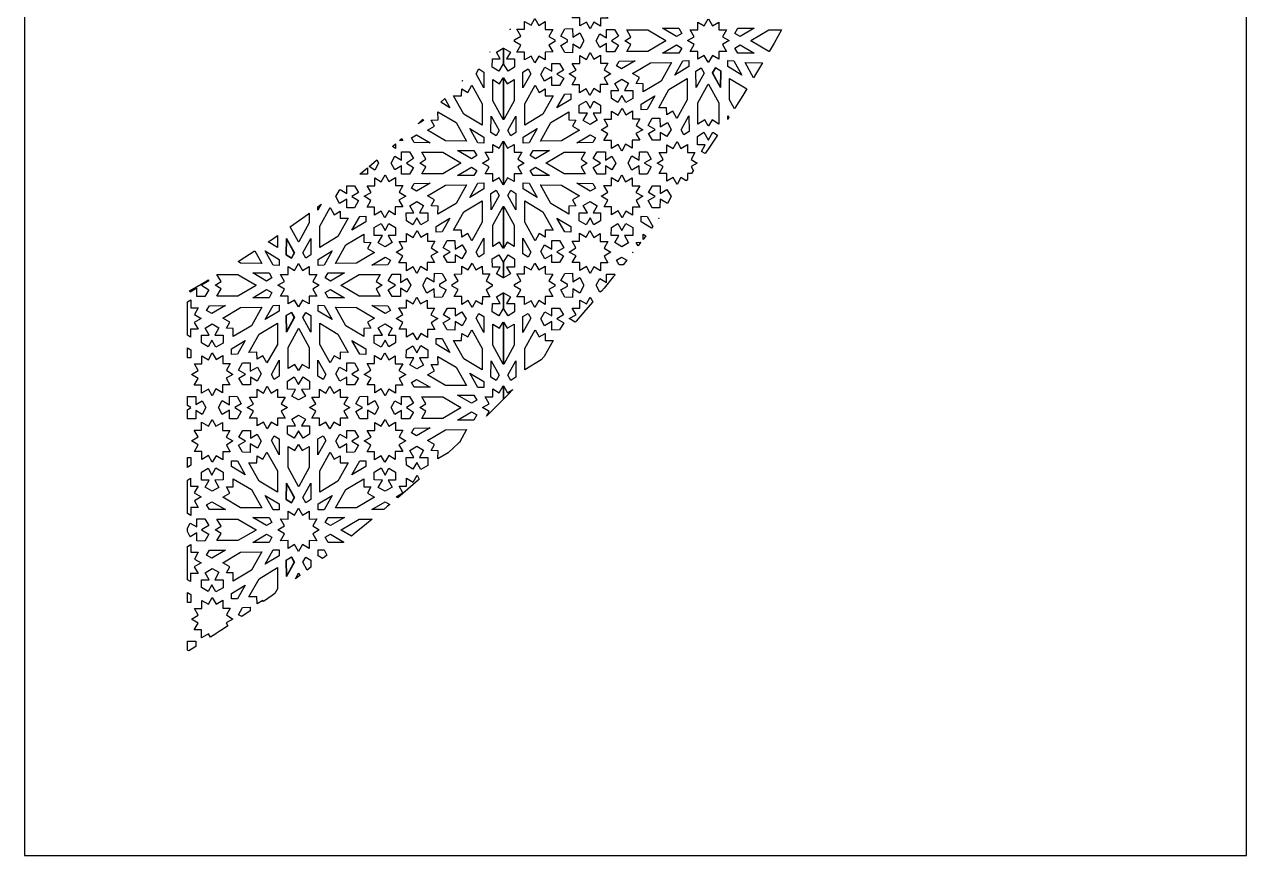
# Model space of a CAD drawing. Extents: x -375 to 375, y -1025 to 1025.
# Drawn here: x -375 to 375, y -1025 to -515 of the extents above; entities that cross this region are included whole.
import ezdxf

# ---------------------------------------------------------------- set-up
doc = ezdxf.new("R2010")
doc.units = 0
doc.layers.add('LAYER_1', color=18, linetype='CONTINUOUS')

msp = doc.modelspace()

# ---------------------------------------------------------------- linework, layer by layer
at = {"layer": 'LAYER_1'}
for points in [[(-375, -1025), (375, -1025), (375, 1025), (-375, 1025)], [(-25.65, -495.68), (-21.59, -493.3), (-21.61, -498.22), (-17.01, -498.23), (-19.32, -502.3), (-15.16, -504.77), (-19.21, -507.16), (-16.88, -511.31), (-21.44, -511.3), (-21.46, -516.15), (-25.55, -513.72), (-27.85, -517.75), (-30.17, -513.6), (-34.22, -515.97), (-34.21, -511.05), (-38.81, -511.04), (-36.49, -506.97), (-40.66, -504.77), (-36.6, -502.11), (-38.93, -497.96), (-34.38, -497.97), (-34.36, -493.12), (-30.26, -495.55), (-27.97, -491.52)], [(-59.37, -515.65), (-55.42, -513.33), (-55.44, -518.11), (-50.76, -518.13), (-53.18, -522.39), (-49.44, -524.54), (-49.45, -524.55), (-49.44, -525.06), (-49.45, -525.57), (-49.44, -525.58), (-53.18, -527.73), (-50.76, -531.99), (-55.44, -532), (-55.42, -536.79), (-59.37, -534.47), (-61.74, -538.68), (-64.12, -534.48), (-68.06, -536.82), (-68.07, -532.04), (-72.74, -532.04), (-70.34, -527.78), (-74.17, -525.58), (-74.17, -525.57), (-74.17, -525.06), (-74.17, -524.55), (-74.17, -524.54), (-70.34, -522.34), (-72.74, -518.07), (-68.07, -518.08), (-68.06, -513.29), (-64.12, -515.63), (-61.74, -511.44)], [(26.55, -517.4), (28.35, -520.56), (25.1, -522.43), (16.59, -517.36)], [(64.3, -522.43), (61.05, -520.56), (62.85, -517.4), (72.8, -517.36)], [(-76.72, -518.02), (-77.05, -518.21), (-76.78, -517.91)], [(-38.56, -522.9), (-34.09, -520.26), (-31.82, -524.54), (-31.82, -524.55), (-31.82, -525.06), (-31.82, -525.57), (-31.82, -525.58), (-34.09, -529.85), (-38.56, -527.22), (-38.62, -532.5), (-43.33, -532.37), (-45.79, -527.93), (-41.72, -525.58), (-41.72, -525.57), (-41.72, -525.06), (-41.72, -524.55), (-41.72, -524.54), (-45.79, -522.19), (-43.33, -517.75), (-38.62, -517.61)], [(-10.36, -522.36), (-14.8, -525.06), (-10.36, -527.76), (-12.81, -531.87), (-17.79, -531.85), (-17.79, -526.86), (-21.81, -529.27), (-24.12, -525.06), (-21.81, -520.85), (-17.79, -523.25), (-17.79, -518.26), (-12.81, -518.24)], [(18.57, -524.98), (18.51, -525.06), (18.57, -525.13), (7.5, -531.65), (-5.39, -531.63), (-2.92, -527.31), (-6.51, -525.06), (-2.92, -522.81), (-5.39, -518.48), (7.5, -518.46)], [(89.54, -518.48), (85, -526.5), (82.02, -531.65), (81.9, -531.65), (70.83, -525.13), (70.89, -525.06), (70.83, -524.98), (81.9, -518.46)], [(-89.32, -532.04), (-89.48, -532.04), (-89.38, -531.93)], [(-81.03, -539.26), (-81.06, -539.31), (-81.09, -539.26), (-81.12, -539.31), (-81.15, -539.26), (-83.83, -543.82), (-87.86, -541.32), (-87.85, -536.22), (-82.98, -536.21), (-85.34, -532.09), (-81.15, -529.72), (-81.12, -529.74), (-81.09, -529.72), (-81.06, -529.74), (-81.03, -529.72)], [(-76.72, -532.09), (-79.08, -536.21), (-74.21, -536.22), (-74.2, -541.32), (-78.23, -543.82), (-80.91, -539.26), (-80.94, -539.31), (-80.97, -539.26), (-81, -539.31), (-81.03, -539.26), (-81.03, -529.72), (-81, -529.74), (-80.97, -529.72), (-80.94, -529.74), (-80.91, -529.72)], [(-25.55, -536.4), (-21.46, -533.97), (-21.44, -538.82), (-16.88, -538.81), (-19.21, -542.96), (-15.16, -545.34), (-19.32, -547.81), (-17.01, -551.89), (-21.61, -551.89), (-21.59, -556.82), (-25.65, -554.44), (-27.97, -558.59), (-30.26, -554.56), (-34.36, -556.99), (-34.38, -552.14), (-38.93, -552.15), (-36.6, -548), (-40.66, -545.35), (-36.49, -543.15), (-38.81, -539.08), (-34.21, -539.07), (-34.22, -534.14), (-30.17, -536.52), (-27.85, -532.37)], [(28.35, -529.56), (26.55, -532.72), (16.59, -532.76), (25.1, -527.68)], [(72.8, -532.76), (62.85, -532.72), (61.05, -529.56), (64.3, -527.68)], [(-46.65, -539.04), (-44.25, -543.18), (-48.3, -545.55), (-44.07, -548.04), (-46.55, -552.47), (-51.26, -552.59), (-51.3, -547.3), (-55.78, -549.92), (-58.04, -545.7), (-55.55, -541.28), (-51.33, -543.77), (-51.36, -538.99)], [(-8.5, -542.38), (-11.73, -540.51), (-10.06, -537.58), (-0.22, -537.5)], [(15.76, -549.85), (4.61, -556.47), (4.62, -551.46), (0.43, -551.4), (2.46, -547.64), (-1.79, -545.16), (9.14, -538.67), (22.13, -538.52)], [(32.75, -540.97), (24.17, -546.12), (29.03, -537.36), (32.76, -537.3)], [(60.37, -537.36), (65.23, -546.12), (56.65, -540.97), (56.64, -537.3)], [(77.93, -538.64), (75.54, -542.69), (72.47, -547.79), (67.27, -538.52)], [(-92.98, -544.3), (-92.99, -554.07), (-97.81, -545.3), (-96.16, -542.36)], [(-64.25, -545.3), (-69.07, -554.07), (-69.08, -544.3), (-65.9, -542.36)], [(42.09, -544.89), (37.18, -553.73), (37.11, -543.67), (40.31, -541.72)], [(52.28, -543.63), (52.28, -543.67), (52.28, -543.67), (52.22, -553.73), (47.31, -544.89), (47.32, -544.87), (47.31, -544.85), (49.08, -541.67)], [(49.08, -541.72), (47.32, -544.87), (52.22, -553.69), (52.28, -543.67)], [(-94.1, -563.85), (-94.12, -576.93), (-105.29, -570.15), (-111.59, -558.93), (-106.7, -558.96), (-106.63, -554.66), (-102.96, -556.76), (-100.53, -552.41)], [(-106.28, -549.92), (-106.42, -549.84), (-106.1, -549.52), (-106.01, -549.43)], [(-81.03, -573.39), (-81.06, -573.44), (-81.09, -573.39), (-81.12, -573.44), (-81.15, -573.39), (-81.18, -573.44), (-87.58, -561.86), (-87.6, -548.92), (-83.37, -551.44), (-81.15, -547.75), (-81.12, -547.79), (-81.09, -547.75), (-81.06, -547.79), (-81.03, -547.75)], [(-78.69, -551.44), (-74.46, -548.92), (-74.48, -561.86), (-80.88, -573.44), (-80.91, -573.39), (-80.94, -573.44), (-80.97, -573.39), (-81, -573.44), (-81.03, -573.39), (-81.03, -547.75), (-81, -547.79), (-80.97, -547.75), (-80.94, -547.79), (-80.91, -547.75)], [(-59.1, -556.76), (-55.43, -554.66), (-55.36, -558.96), (-50.46, -558.93), (-56.77, -570.15), (-67.94, -576.93), (-67.96, -563.85), (-61.53, -552.41)], [(-4.2, -551.06), (-6.74, -555.66), (-1.58, -555.68), (-1.69, -560.5), (-6, -563.05), (-8.45, -558.73), (-10.74, -562.89), (-14.8, -560.44), (-14.86, -555.62), (-10.2, -555.64), (-12.64, -551.32), (-8.34, -548.75)], [(31.72, -561.29), (25.29, -572.73), (22.86, -568.38), (19.19, -570.48), (19.12, -566.18), (14.23, -566.21), (20.53, -554.99), (31.7, -548.21)], [(51.16, -563.23), (51.18, -576.18), (46.95, -573.66), (44.73, -577.35), (44.7, -577.3), (44.67, -577.35), (42.45, -573.66), (38.22, -576.18), (38.24, -563.23), (44.64, -551.66), (44.67, -551.7), (44.7, -551.66), (44.73, -551.7), (44.75, -551.66)], [(68.3, -554.64), (65.84, -558.64), (60.91, -566.53), (60.75, -566.76), (57.68, -561.29), (57.7, -548.21)], [(-113.87, -566.25), (-119.51, -562.83), (-117.11, -560.48)], [(-39.74, -561.12), (-48.19, -566.25), (-43.43, -557.77), (-39.73, -557.72)], [(-27.79, -566.41), (-25.49, -562.25), (-21.44, -564.7), (-21.38, -569.52), (-26.04, -569.5), (-23.6, -573.82), (-27.9, -576.39), (-32.04, -574.08), (-29.5, -569.48), (-34.66, -569.46), (-34.55, -564.64), (-30.24, -562.09)], [(7.19, -567.37), (3.49, -567.42), (3.5, -564.02), (11.95, -558.89)], [(-110.06, -575.29), (-103.69, -586.62), (-116.68, -586.47), (-127.61, -579.98), (-123.36, -577.5), (-125.39, -573.74), (-121.19, -573.68), (-121.21, -568.67)], [(-40.86, -573.68), (-36.67, -573.74), (-38.7, -577.5), (-34.45, -579.98), (-45.38, -586.47), (-58.37, -586.62), (-52, -575.29), (-40.85, -568.67)], [(-5.98, -570.58), (-1.88, -568.14), (-1.86, -572.99), (2.69, -572.99), (0.36, -577.14), (4.42, -579.79), (0.25, -581.99), (2.57, -586.06), (-2.03, -586.07), (-2.01, -591), (-6.07, -588.62), (-8.39, -592.77), (-10.68, -588.74), (-14.78, -591.17), (-14.8, -586.32), (-19.35, -586.33), (-17.02, -582.18), (-21.08, -579.8), (-16.92, -577.33), (-19.23, -573.25), (-14.63, -573.25), (-14.65, -568.32), (-10.59, -570.7), (-8.27, -566.55)], [(-130.02, -574.08), (-133.44, -575.99), (-130.48, -573.24)], [(-83.73, -580.25), (-85.51, -583.42), (-88.71, -581.47), (-88.64, -571.41)], [(-73.35, -581.47), (-76.55, -583.42), (-78.33, -580.25), (-73.42, -571.41)], [(15.06, -577.83), (19.54, -575.22), (21.81, -579.44), (19.31, -583.86), (15.09, -581.37), (15.12, -586.15), (10.42, -586.1), (8.01, -581.96), (12.06, -579.59), (7.84, -577.1), (10.31, -572.67), (15.02, -572.55)], [(32.84, -580.84), (29.66, -582.78), (28.01, -579.84), (32.83, -571.07)], [(57.23, -572.28), (56.57, -573.32), (56.57, -571.07)], [(-126.04, -587.64), (-135.88, -587.56), (-137.55, -584.62), (-134.32, -582.76)], [(-93.07, -584.17), (-93.06, -587.84), (-96.79, -587.78), (-101.65, -579.02)], [(-65.27, -587.78), (-69, -587.84), (-68.98, -584.17), (-60.41, -579.02)], [(-24.5, -584.62), (-26.18, -587.56), (-36.02, -587.64), (-27.74, -582.76)], [(50.24, -583.04), (45.77, -589.79), (42.73, -594.28), (40.48, -593), (42.84, -588.89), (37.97, -588.88), (37.96, -583.78), (41.99, -581.27), (44.67, -585.84), (44.7, -585.79), (44.73, -585.84), (47.41, -581.27)], [(-147.28, -591.17), (-149.15, -590.06), (-148.87, -589.82), (-147.27, -588.41)], [(-142.7, -586.33), (-144.9, -586.33), (-143.94, -585.48), (-143.43, -585.03)], [(-99.27, -592.42), (-97.47, -595.58), (-100.72, -597.46), (-109.23, -592.38)], [(-81.03, -613.39), (-81.06, -613.34), (-81.09, -613.39), (-81.12, -613.34), (-81.15, -613.39), (-83.59, -609.2), (-87.53, -611.54), (-87.54, -606.75), (-92.21, -606.76), (-89.82, -602.49), (-93.81, -600.1), (-89.82, -597.7), (-92.21, -593.43), (-87.54, -593.44), (-87.53, -588.65), (-83.59, -590.99), (-81.15, -586.8), (-81.12, -586.85), (-81.09, -586.8), (-81.06, -586.85), (-81.03, -586.8)], [(-78.47, -590.99), (-74.52, -588.65), (-74.52, -593.44), (-69.84, -593.43), (-72.24, -597.7), (-68.25, -600.1), (-72.24, -602.49), (-69.84, -606.76), (-74.52, -606.75), (-74.52, -611.54), (-78.47, -609.2), (-80.91, -613.39), (-80.94, -613.34), (-80.97, -613.39), (-81, -613.34), (-81.03, -613.39), (-81.03, -586.8), (-81, -586.85), (-80.97, -586.8), (-80.94, -586.85), (-80.91, -586.8)], [(-61.34, -597.46), (-64.59, -595.58), (-62.78, -592.42), (-52.83, -592.38)], [(27.88, -591.17), (31.82, -588.83), (31.83, -593.62), (36.5, -593.61), (34.1, -597.88), (37.93, -600.1), (34.1, -602.31), (35.51, -604.82), (35.41, -604.97), (34.28, -606.58), (31.83, -606.57), (31.82, -610.08), (31.19, -610.99), (27.88, -609.02), (25.5, -613.21), (23.14, -609.01), (19.18, -611.33), (19.2, -606.54), (14.53, -606.52), (16.94, -602.27), (13.21, -600.1), (16.94, -597.92), (14.53, -593.67), (19.2, -593.65), (19.18, -588.86), (23.14, -591.18), (25.5, -586.98)], [(-157.64, -600.08), (-157.64, -600.08), (-157.64, -600.09), (-157.64, -600.09), (-157.64, -600.1), (-157.64, -600.1), (-157.64, -600.1), (-157.64, -600.11), (-157.64, -600.11), (-159.91, -604.39), (-163.52, -602.27), (-158.88, -598.39), (-158.64, -598.19)], [(-136.17, -597.38), (-140.62, -600.1), (-136.17, -602.81), (-138.63, -606.92), (-143.61, -606.91), (-143.6, -601.91), (-147.63, -604.32), (-149.94, -600.1), (-147.63, -595.87), (-143.6, -598.28), (-143.61, -593.28), (-138.63, -593.27)], [(-107.25, -600.01), (-107.31, -600.1), (-107.25, -600.18), (-118.32, -606.71), (-131.21, -606.68), (-128.74, -602.36), (-132.33, -600.1), (-128.74, -597.83), (-131.21, -593.51), (-118.32, -593.49)], [(-30.85, -593.51), (-33.32, -597.83), (-29.72, -600.1), (-33.32, -602.36), (-30.85, -606.68), (-43.74, -606.71), (-54.81, -600.18), (-54.75, -600.1), (-54.81, -600.01), (-43.74, -593.49)], [(-18.45, -593.28), (-18.45, -598.28), (-14.43, -595.87), (-12.12, -600.1), (-14.43, -604.32), (-18.45, -601.91), (-18.45, -606.91), (-23.43, -606.92), (-25.88, -602.81), (-21.44, -600.1), (-25.88, -597.38), (-23.43, -593.27)], [(7.09, -593.29), (9.55, -597.72), (5.48, -600.08), (5.48, -600.09), (5.48, -600.1), (5.48, -600.1), (5.48, -600.11), (9.55, -602.47), (7.09, -606.9), (2.38, -607.04), (2.33, -601.76), (-2.15, -604.39), (-4.42, -600.11), (-4.42, -600.11), (-4.42, -600.1), (-4.42, -600.1), (-4.42, -600.1), (-4.42, -600.09), (-4.42, -600.09), (-4.42, -600.08), (-4.42, -600.08), (-2.15, -595.8), (2.33, -598.43), (2.38, -593.15)], [(-164.44, -607.04), (-169.15, -606.9), (-169.16, -606.89), (-169.07, -606.83), (-164.4, -602.99)], [(-151.37, -611.45), (-147.28, -609.02), (-147.26, -613.87), (-142.7, -613.86), (-145.03, -618.01), (-140.98, -620.39), (-145.14, -622.86), (-142.83, -626.94), (-147.43, -626.94), (-147.41, -631.87), (-151.47, -629.49), (-153.79, -633.65), (-156.08, -629.61), (-160.18, -632.05), (-160.19, -627.2), (-164.75, -627.2), (-162.42, -623.05), (-166.48, -620.4), (-162.31, -618.2), (-164.63, -614.13), (-160.03, -614.12), (-160.04, -609.19), (-155.99, -611.57), (-153.67, -607.42)], [(-97.47, -604.61), (-99.27, -607.77), (-109.23, -607.81), (-100.72, -602.74)], [(-52.83, -607.81), (-62.78, -607.77), (-64.59, -604.61), (-61.34, -602.74)], [(-6.07, -611.57), (-2.01, -609.19), (-2.03, -614.12), (2.57, -614.13), (0.25, -618.2), (4.42, -620.4), (0.36, -623.05), (2.69, -627.2), (-1.86, -627.2), (-1.88, -632.05), (-5.98, -629.61), (-8.27, -633.65), (-10.59, -629.49), (-14.65, -631.87), (-14.63, -626.94), (-19.23, -626.94), (-16.92, -622.86), (-21.08, -620.39), (-17.02, -618.01), (-19.35, -613.86), (-14.8, -613.87), (-14.78, -609.02), (-10.68, -611.45), (-8.39, -607.42)], [(-172.47, -614.09), (-170.07, -618.23), (-174.12, -620.6), (-169.89, -623.09), (-172.37, -627.52), (-177.08, -627.64), (-177.12, -622.36), (-181.6, -624.98), (-183.86, -620.75), (-181.65, -616.83), (-181.17, -616.45), (-177.15, -618.82), (-177.18, -614.04)], [(-134.32, -617.43), (-137.55, -615.57), (-135.88, -612.63), (-126.04, -612.55)], [(-110.06, -624.91), (-121.21, -631.53), (-121.19, -626.51), (-125.39, -626.45), (-123.36, -622.69), (-127.61, -620.21), (-116.68, -613.72), (-103.69, -613.57)], [(-93.07, -616.02), (-101.65, -621.17), (-96.79, -612.41), (-93.06, -612.35)], [(-65.27, -612.41), (-60.41, -621.17), (-68.98, -616.02), (-69, -612.35)], [(-45.38, -613.72), (-34.45, -620.21), (-38.7, -622.69), (-36.67, -626.45), (-40.86, -626.51), (-40.85, -631.53), (-52, -624.91), (-58.37, -613.57)], [(-26.18, -612.63), (-24.5, -615.57), (-27.74, -617.43), (-36.02, -612.55)], [(15.09, -618.82), (19.31, -616.33), (21.81, -620.75), (19.54, -624.98), (15.06, -622.36), (15.02, -627.64), (10.31, -627.52), (7.84, -623.09), (12.06, -620.6), (8.01, -618.23), (10.42, -614.09), (15.12, -614.04)], [(-83.73, -619.94), (-88.64, -628.78), (-88.71, -618.72), (-85.51, -616.77)], [(-73.35, -618.72), (-73.42, -628.78), (-78.33, -619.94), (-76.55, -616.77)], [(-194.89, -629.12), (-194.89, -626.91), (-192.82, -625.36)], [(-184.92, -631.81), (-181.25, -629.71), (-181.18, -634.01), (-176.28, -633.98), (-182.59, -645.2), (-193.76, -651.98), (-193.78, -638.91), (-187.35, -627.46)], [(-130.02, -626.11), (-132.56, -630.71), (-127.4, -630.73), (-127.51, -635.56), (-131.82, -638.1), (-134.27, -633.79), (-136.56, -637.94), (-140.62, -635.49), (-140.68, -630.67), (-136.02, -630.69), (-138.46, -626.37), (-134.16, -623.81)], [(-94.1, -636.34), (-100.53, -647.78), (-102.96, -643.43), (-106.63, -645.53), (-106.7, -641.23), (-111.59, -641.26), (-105.29, -630.04), (-94.12, -623.26)], [(-81.03, -626.8), (-81.03, -652.44), (-81.06, -652.4), (-81.09, -652.44), (-81.12, -652.4), (-81.15, -652.44), (-83.37, -648.75), (-87.6, -651.27), (-87.58, -638.33), (-81.18, -626.75), (-81.15, -626.8), (-81.12, -626.75), (-81.09, -626.8), (-81.06, -626.75)], [(-74.48, -638.33), (-74.46, -651.27), (-78.69, -648.75), (-80.91, -652.44), (-80.94, -652.4), (-80.97, -652.44), (-81, -652.4), (-81.03, -652.44), (-81.03, -626.8), (-81, -626.75), (-80.97, -626.8), (-80.94, -626.75), (-80.91, -626.8), (-80.88, -626.75)], [(-56.77, -630.04), (-50.46, -641.26), (-55.36, -641.23), (-55.43, -645.53), (-59.1, -643.43), (-61.53, -647.78), (-67.96, -636.34), (-67.94, -623.26)], [(-23.6, -626.37), (-26.04, -630.69), (-21.38, -630.67), (-21.44, -635.49), (-25.49, -637.94), (-27.79, -633.79), (-30.24, -638.1), (-34.55, -635.56), (-34.66, -630.73), (-29.5, -630.71), (-32.04, -626.11), (-27.9, -623.81)], [(-200.3, -636.87), (-206.7, -648.45), (-206.73, -648.4), (-206.76, -648.45), (-206.79, -648.4), (-206.81, -648.45), (-211.91, -639.23), (-211.67, -639.06), (-206.18, -635.17), (-200.74, -631.23), (-200.29, -630.9)], [(-165.56, -636.17), (-174.01, -641.3), (-169.25, -632.82), (-165.55, -632.77)], [(-153.61, -641.46), (-151.31, -637.3), (-147.26, -639.75), (-147.2, -644.57), (-151.86, -644.55), (-149.42, -648.87), (-153.72, -651.44), (-157.86, -649.13), (-155.32, -644.53), (-160.47, -644.51), (-160.37, -639.69), (-156.06, -637.14)], [(-118.63, -642.42), (-122.33, -642.47), (-122.32, -639.07), (-113.87, -633.94)], [(-39.74, -639.07), (-39.73, -642.47), (-43.43, -642.42), (-48.19, -633.94)], [(-1.69, -639.69), (-1.58, -644.51), (-6.74, -644.53), (-4.2, -649.13), (-8.34, -651.44), (-12.64, -648.87), (-10.2, -644.55), (-14.86, -644.57), (-14.8, -639.75), (-10.74, -637.3), (-8.45, -641.46), (-6, -637.14)], [(7.19, -632.82), (10.69, -639.05), (9.92, -640.07), (3.5, -636.17), (3.49, -632.77)], [(14.5, -633.98), (14.35, -634.2), (14.23, -633.98)], [(-219.75, -651.98), (-225.44, -648.53), (-222.77, -646.74), (-219.74, -644.66)], [(-166.68, -648.73), (-162.49, -648.79), (-164.52, -652.55), (-160.27, -655.03), (-171.2, -661.52), (-184.19, -661.67), (-177.82, -650.34), (-166.67, -643.72)], [(-131.8, -645.63), (-127.7, -643.2), (-127.68, -648.05), (-123.13, -648.04), (-125.46, -652.19), (-121.4, -654.84), (-125.57, -657.04), (-123.25, -661.12), (-127.85, -661.12), (-127.83, -666.05), (-131.89, -663.67), (-134.21, -667.82), (-136.5, -663.79), (-140.6, -666.23), (-140.62, -661.37), (-145.17, -661.38), (-142.84, -657.23), (-146.9, -654.85), (-142.74, -652.38), (-145.05, -648.31), (-140.45, -648.3), (-140.47, -643.37), (-136.41, -645.75), (-134.09, -641.6)], [(-25.65, -645.75), (-21.59, -643.37), (-21.61, -648.3), (-17.01, -648.31), (-19.32, -652.38), (-15.16, -654.85), (-19.21, -657.23), (-16.88, -661.38), (-21.44, -661.37), (-21.46, -666.23), (-25.55, -663.79), (-27.85, -667.82), (-30.17, -663.67), (-34.22, -666.05), (-34.21, -661.12), (-38.81, -661.12), (-36.49, -657.04), (-40.66, -654.84), (-36.6, -652.19), (-38.93, -648.04), (-34.38, -648.05), (-34.36, -643.2), (-30.26, -645.63), (-27.97, -641.6)], [(6.35, -644.75), (4.62, -647.01), (4.61, -643.72)], [(-209.37, -655.26), (-209.38, -655.28), (-214.28, -646.46), (-214.34, -656.48), (-214.34, -656.48), (-214.28, -646.41)], [(-199.17, -656.52), (-202.37, -658.47), (-204.15, -655.3), (-199.24, -646.46)], [(-110.76, -652.89), (-106.28, -650.27), (-104.01, -654.49), (-106.51, -658.91), (-110.73, -656.42), (-110.7, -661.2), (-115.4, -661.15), (-117.81, -657.01), (-113.76, -654.64), (-117.98, -652.15), (-115.51, -647.72), (-110.8, -647.6)], [(-92.98, -655.89), (-96.16, -657.84), (-97.81, -654.89), (-92.99, -646.12)], [(-64.25, -654.89), (-65.9, -657.84), (-69.08, -655.89), (-69.07, -646.12)], [(-46.55, -647.72), (-44.07, -652.15), (-48.3, -654.64), (-44.25, -657.01), (-46.65, -661.15), (-51.36, -661.2), (-51.33, -656.42), (-55.55, -658.91), (-58.04, -654.49), (-55.78, -650.27), (-51.3, -652.89), (-51.26, -647.6)], [(3.14, -648.94), (1.58, -650.93), (0.43, -648.79), (3.29, -648.75)], [(-229.33, -661.67), (-242.31, -661.52), (-243.91, -660.57), (-239.77, -657.95), (-234.06, -654.25), (-233.65, -653.98)], [(-218.71, -659.23), (-218.7, -662.89), (-222.43, -662.83), (-227.28, -654.07)], [(-209.37, -655.3), (-211.14, -658.47), (-214.34, -656.52), (-214.34, -656.48), (-211.14, -658.43), (-209.38, -655.28)], [(-191.09, -662.83), (-194.81, -662.89), (-194.8, -659.23), (-186.23, -654.07)], [(-150.32, -659.68), (-152, -662.61), (-161.84, -662.69), (-153.56, -657.81)], [(-81.15, -660.93), (-81.12, -660.89), (-81.09, -660.93), (-81.06, -660.89), (-81.03, -660.93), (-81.03, -670.47), (-81.06, -670.46), (-81.09, -670.47), (-81.12, -670.46), (-81.15, -670.47), (-85.34, -668.1), (-82.98, -663.98), (-87.85, -663.97), (-87.86, -658.87), (-83.83, -656.37)], [(-74.2, -658.87), (-74.21, -663.97), (-79.08, -663.98), (-76.72, -668.1), (-80.91, -670.47), (-80.94, -670.46), (-80.97, -670.47), (-81, -670.46), (-81.03, -670.47), (-81.03, -660.93), (-81, -660.89), (-80.97, -660.93), (-80.94, -660.89), (-80.91, -660.93), (-78.23, -656.37)], [(-5.31, -659.69), (-7.64, -662.63), (-10.06, -662.61), (-11.73, -659.68), (-8.5, -657.81)], [(-1.67, -655.1), (-1.79, -655.03), (-1.47, -654.84)], [(-224.91, -667.47), (-223.1, -670.63), (-226.36, -672.51), (-234.86, -667.44)], [(-204.29, -666), (-200.34, -663.66), (-200.34, -668.45), (-195.66, -668.44), (-198.06, -672.71), (-194.07, -675.09), (-198.06, -677.47), (-195.66, -681.74), (-200.34, -681.73), (-200.34, -686.52), (-204.29, -684.18), (-206.73, -688.37), (-206.76, -688.32), (-206.79, -688.37), (-209.23, -684.18), (-213.17, -686.52), (-213.18, -681.73), (-217.85, -681.74), (-215.45, -677.47), (-219.45, -675.09), (-215.45, -672.71), (-217.85, -668.44), (-213.18, -668.45), (-213.17, -663.66), (-209.23, -666), (-206.79, -661.81), (-206.76, -661.86), (-206.73, -661.81)], [(-187.16, -672.51), (-190.41, -670.63), (-188.6, -667.47), (-178.65, -667.44)], [(-97.94, -665.71), (-94, -663.37), (-93.99, -668.15), (-89.32, -668.15), (-91.72, -672.41), (-87.89, -674.62), (-87.88, -674.62), (-87.89, -675.13), (-87.88, -675.65), (-87.89, -675.65), (-91.72, -677.85), (-89.32, -682.12), (-93.99, -682.11), (-94, -686.9), (-97.94, -684.56), (-100.32, -688.75), (-102.68, -684.55), (-106.64, -686.86), (-106.62, -682.08), (-111.29, -682.06), (-108.87, -677.8), (-112.61, -675.65), (-112.61, -675.65), (-112.61, -675.13), (-112.61, -674.62), (-112.61, -674.62), (-108.87, -672.46), (-111.29, -668.2), (-106.62, -668.19), (-106.64, -663.4), (-102.68, -665.72), (-100.32, -661.51)], [(-59.37, -665.72), (-55.42, -663.4), (-55.44, -668.19), (-50.76, -668.2), (-53.18, -672.46), (-49.44, -674.62), (-49.45, -674.62), (-49.44, -675.13), (-49.45, -675.65), (-49.44, -675.65), (-53.18, -677.8), (-50.76, -682.06), (-55.44, -682.08), (-55.42, -686.86), (-59.37, -684.55), (-61.74, -688.75), (-64.12, -684.56), (-68.06, -686.9), (-68.07, -682.11), (-72.74, -682.12), (-70.34, -677.85), (-74.17, -675.65), (-74.17, -675.65), (-74.17, -675.13), (-74.17, -674.62), (-74.17, -674.62), (-70.34, -672.41), (-72.74, -668.15), (-68.07, -668.15), (-68.06, -663.37), (-64.12, -665.71), (-61.74, -661.51)], [(-261.81, -672.43), (-266.26, -675.13), (-261.81, -677.83), (-264.27, -681.95), (-269.25, -681.93), (-269.24, -676.94), (-273.27, -679.34), (-273.72, -678.52), (-269.01, -675.81), (-263.07, -672.32), (-262.19, -671.79)], [(-232.89, -675.06), (-232.95, -675.13), (-232.89, -675.21), (-243.96, -681.73), (-256.85, -681.71), (-254.37, -677.38), (-257.97, -675.13), (-254.37, -672.88), (-256.83, -668.58), (-256.8, -668.56), (-243.96, -668.54)], [(-156.67, -668.56), (-159.14, -672.88), (-155.54, -675.13), (-159.14, -677.38), (-156.67, -681.71), (-169.56, -681.73), (-180.63, -675.21), (-180.57, -675.13), (-180.63, -675.06), (-169.56, -668.54)], [(-144.27, -668.34), (-144.27, -673.33), (-140.25, -670.92), (-137.94, -675.13), (-140.25, -679.34), (-144.27, -676.94), (-144.27, -681.93), (-149.25, -681.95), (-151.7, -677.83), (-147.26, -675.13), (-151.7, -672.43), (-149.25, -668.32)], [(-118.73, -667.82), (-116.27, -672.26), (-120.34, -674.62), (-120.34, -674.62), (-120.34, -675.13), (-120.34, -675.65), (-120.34, -675.65), (-116.27, -678.01), (-118.73, -682.44), (-123.44, -682.58), (-123.49, -677.29), (-127.97, -679.93), (-130.24, -675.65), (-130.24, -675.65), (-130.24, -675.13), (-130.24, -674.62), (-130.24, -674.62), (-127.97, -670.34), (-123.49, -672.97), (-123.44, -667.69)], [(-38.56, -672.97), (-34.09, -670.34), (-31.82, -674.62), (-31.82, -674.62), (-31.82, -675.13), (-31.82, -675.65), (-31.82, -675.65), (-34.09, -679.93), (-38.56, -677.29), (-38.62, -682.58), (-43.33, -682.44), (-45.79, -678.01), (-41.72, -675.65), (-41.72, -675.65), (-41.72, -675.13), (-41.72, -674.62), (-41.72, -674.62), (-45.79, -672.26), (-43.33, -667.82), (-38.62, -667.69)], [(-12.57, -668.73), (-13.61, -670.01), (-19.28, -676.9), (-20.83, -678.76), (-21.81, -679.34), (-24.12, -675.13), (-21.81, -670.92), (-17.79, -673.33), (-17.79, -668.34), (-12.81, -668.32)], [(-223.1, -679.63), (-224.91, -682.79), (-234.86, -682.83), (-226.36, -677.76)], [(-178.65, -682.83), (-188.6, -682.79), (-190.41, -679.63), (-187.16, -677.76)], [(-131.89, -686.59), (-127.83, -684.22), (-127.85, -689.14), (-123.25, -689.15), (-125.57, -693.22), (-121.4, -695.42), (-125.46, -698.08), (-123.13, -702.23), (-127.68, -702.22), (-127.7, -707.07), (-131.8, -704.64), (-134.09, -708.67), (-136.41, -704.51), (-140.47, -706.89), (-140.45, -701.97), (-145.05, -701.96), (-142.74, -697.89), (-146.9, -695.42), (-142.84, -693.03), (-145.17, -688.88), (-140.62, -688.89), (-140.6, -684.04), (-136.5, -686.47), (-134.21, -682.44)], [(-81.03, -689.33), (-81.06, -689.38), (-81.09, -689.33), (-81.12, -689.38), (-81.15, -689.33), (-83.83, -693.9), (-87.86, -691.39), (-87.85, -686.29), (-82.98, -686.28), (-85.34, -682.17), (-81.15, -679.79), (-81.12, -679.81), (-81.09, -679.79), (-81.06, -679.81), (-81.03, -679.79)], [(-76.72, -682.17), (-79.08, -686.28), (-74.21, -686.29), (-74.2, -691.39), (-78.23, -693.9), (-80.91, -689.33), (-80.94, -689.38), (-80.97, -689.33), (-81, -689.38), (-81.03, -689.33), (-81.03, -679.79), (-81, -679.81), (-80.97, -679.79), (-80.94, -679.81), (-80.91, -679.79)], [(-26.26, -685.22), (-30.73, -690.47), (-36.51, -697.15), (-37.06, -697.77), (-40.66, -695.42), (-36.49, -693.22), (-38.81, -689.15), (-34.21, -689.14), (-34.22, -684.22), (-30.17, -686.59), (-27.85, -682.44)], [(-272.9, -688.89), (-268.34, -688.88), (-270.67, -693.03), (-266.62, -695.42), (-270.78, -697.89), (-268.46, -701.96), (-273.06, -701.97), (-273.05, -706.89), (-275, -705.75), (-275, -685.28), (-272.91, -684.04)], [(-259.96, -692.45), (-263.19, -690.59), (-261.51, -687.65), (-251.68, -687.57)], [(-235.69, -699.93), (-246.85, -706.55), (-246.83, -701.54), (-251.03, -701.47), (-249, -697.71), (-253.25, -695.23), (-242.31, -688.74), (-229.33, -688.59)], [(-218.71, -691.04), (-227.28, -696.19), (-222.43, -687.43), (-218.7, -687.38)], [(-191.09, -687.43), (-186.23, -696.19), (-194.8, -691.04), (-194.81, -687.38)], [(-171.2, -688.74), (-160.27, -695.23), (-164.52, -697.71), (-162.49, -701.47), (-166.68, -701.54), (-166.67, -706.55), (-177.82, -699.93), (-184.19, -688.59)], [(-152, -687.65), (-150.32, -690.59), (-153.56, -692.45), (-161.84, -687.57)], [(-110.73, -693.84), (-106.51, -691.35), (-104.01, -695.77), (-106.28, -700), (-110.76, -697.38), (-110.8, -702.66), (-115.51, -702.54), (-117.98, -698.11), (-113.76, -695.62), (-117.81, -693.26), (-115.4, -689.11), (-110.7, -689.06)], [(-46.65, -689.11), (-44.25, -693.26), (-48.3, -695.62), (-44.07, -698.11), (-46.55, -702.54), (-51.26, -702.66), (-51.3, -697.38), (-55.78, -700), (-58.04, -695.77), (-55.55, -691.35), (-51.33, -693.84), (-51.36, -689.06)], [(-209.37, -694.92), (-209.38, -694.94), (-211.14, -691.79), (-214.34, -693.74), (-214.28, -703.76), (-209.38, -694.94), (-209.37, -694.96), (-214.28, -703.81), (-214.34, -693.74), (-214.34, -693.74), (-214.34, -693.7), (-211.14, -691.75)], [(-199.17, -693.74), (-199.24, -703.81), (-204.15, -694.96), (-202.37, -691.79)], [(-92.98, -694.37), (-92.99, -704.14), (-97.81, -695.37), (-96.16, -692.43)], [(-64.25, -695.37), (-69.07, -704.14), (-69.08, -694.37), (-65.9, -692.43)], [(-255.66, -701.13), (-258.2, -705.73), (-253.04, -705.76), (-253.14, -710.58), (-257.46, -713.13), (-259.9, -708.81), (-262.2, -712.96), (-266.26, -710.51), (-266.32, -705.69), (-261.65, -705.71), (-264.1, -701.39), (-259.79, -698.83)], [(-219.73, -711.36), (-226.16, -722.8), (-228.6, -718.46), (-232.26, -720.55), (-232.34, -716.25), (-237.23, -716.28), (-230.93, -705.06), (-219.75, -698.28)], [(-200.3, -713.31), (-200.28, -726.25), (-204.51, -723.73), (-206.73, -727.42), (-206.76, -727.38), (-206.79, -727.42), (-209, -723.73), (-213.23, -726.25), (-213.21, -713.31), (-206.81, -701.73), (-206.79, -701.78), (-206.76, -701.73), (-206.73, -701.78), (-206.7, -701.73)], [(-182.59, -705.06), (-176.28, -716.28), (-181.18, -716.25), (-181.25, -720.55), (-184.92, -718.46), (-187.35, -722.8), (-193.78, -711.36), (-193.76, -698.28)], [(-149.42, -701.39), (-151.86, -705.71), (-147.2, -705.69), (-147.26, -710.51), (-151.31, -712.96), (-153.61, -708.81), (-156.06, -713.13), (-160.37, -710.58), (-160.47, -705.76), (-155.32, -705.73), (-157.86, -701.13), (-153.72, -698.83)], [(-94.1, -713.93), (-94.12, -727), (-105.29, -720.22), (-111.59, -709), (-106.7, -709.03), (-106.63, -704.74), (-102.96, -706.83), (-100.53, -702.48)], [(-81.03, -723.47), (-81.06, -723.51), (-81.09, -723.47), (-81.12, -723.51), (-81.15, -723.47), (-81.18, -723.51), (-87.58, -711.94), (-87.6, -698.99), (-83.37, -701.51), (-81.15, -697.82), (-81.12, -697.87), (-81.09, -697.82), (-81.06, -697.87), (-81.03, -697.82)], [(-78.69, -701.51), (-74.46, -698.99), (-74.48, -711.94), (-80.88, -723.51), (-80.91, -723.47), (-80.94, -723.51), (-80.97, -723.47), (-81, -723.51), (-81.03, -723.47), (-81.03, -697.82), (-81, -697.87), (-80.97, -697.82), (-80.94, -697.87), (-80.91, -697.82)], [(-59.1, -706.83), (-55.43, -704.74), (-55.36, -709.03), (-50.46, -709), (-55.98, -718.83), (-57.92, -720.93), (-67.94, -727), (-67.96, -713.93), (-61.53, -702.48)], [(-244.26, -717.44), (-247.97, -717.49), (-247.96, -714.09), (-239.5, -708.96)], [(-165.56, -714.09), (-165.55, -717.49), (-169.25, -717.44), (-174.01, -708.96)], [(-127.51, -714.71), (-127.4, -719.53), (-132.56, -719.56), (-130.02, -724.15), (-134.16, -726.46), (-138.46, -723.89), (-136.02, -719.57), (-140.68, -719.59), (-140.62, -714.77), (-136.56, -712.32), (-134.27, -716.48), (-131.82, -712.16)], [(-118.63, -707.85), (-113.87, -716.32), (-122.32, -711.19), (-122.33, -707.79)], [(-272.89, -714.77), (-272.83, -719.59), (-275, -719.58), (-275, -713.5)], [(-257.43, -720.65), (-253.34, -718.22), (-253.32, -723.07), (-248.76, -723.06), (-251.09, -727.21), (-247.04, -729.87), (-251.2, -732.06), (-248.89, -736.14), (-253.49, -736.15), (-253.47, -741.07), (-257.53, -738.69), (-259.85, -742.85), (-262.14, -738.81), (-266.24, -741.25), (-266.26, -736.4), (-270.81, -736.4), (-268.48, -732.26), (-272.53, -729.87), (-268.37, -727.4), (-270.69, -723.33), (-266.09, -723.32), (-266.1, -718.39), (-262.05, -720.77), (-259.73, -716.62)], [(-151.47, -720.77), (-147.41, -718.39), (-147.43, -723.32), (-142.83, -723.33), (-145.14, -727.4), (-140.98, -729.87), (-145.03, -732.26), (-142.7, -736.4), (-147.26, -736.4), (-147.28, -741.25), (-151.37, -738.81), (-153.67, -742.85), (-155.99, -738.69), (-160.04, -741.07), (-160.03, -736.15), (-164.63, -736.14), (-162.31, -732.06), (-166.48, -729.87), (-162.42, -727.21), (-164.75, -723.06), (-160.19, -723.07), (-160.18, -718.22), (-156.08, -720.65), (-153.79, -716.62)], [(-110.06, -725.36), (-103.69, -736.69), (-116.68, -736.54), (-127.61, -730.05), (-123.36, -727.57), (-125.39, -723.81), (-121.19, -723.75), (-121.21, -718.74)], [(-236.4, -727.91), (-231.91, -725.29), (-229.65, -729.52), (-232.14, -733.93), (-236.37, -731.44), (-236.33, -736.22), (-241.04, -736.18), (-243.44, -732.03), (-239.39, -729.66), (-243.62, -727.17), (-241.14, -722.74), (-236.44, -722.62)], [(-218.61, -730.91), (-221.8, -732.86), (-223.44, -729.91), (-218.63, -721.14)], [(-190.07, -729.91), (-191.72, -732.86), (-194.9, -730.91), (-194.89, -721.14)], [(-172.37, -722.74), (-169.89, -727.17), (-174.12, -729.66), (-170.07, -732.03), (-172.47, -736.18), (-177.18, -736.22), (-177.15, -731.44), (-181.37, -733.93), (-183.86, -729.52), (-181.6, -725.29), (-177.12, -727.91), (-177.08, -722.62)], [(-83.73, -730.32), (-85.51, -733.5), (-88.71, -731.54), (-88.64, -721.48)], [(-73.35, -731.54), (-76.55, -733.5), (-78.33, -730.32), (-73.42, -721.48)], [(-200.02, -733.85), (-200.02, -738.95), (-204.9, -738.96), (-202.54, -743.08), (-206.73, -745.45), (-206.76, -745.43), (-206.79, -745.45), (-210.98, -743.08), (-208.62, -738.96), (-213.49, -738.95), (-213.49, -733.85), (-209.47, -731.35), (-206.79, -735.91), (-206.76, -735.86), (-206.73, -735.91), (-204.05, -731.35)], [(-126.04, -737.71), (-135.88, -737.63), (-137.55, -734.7), (-134.32, -732.83)], [(-93.07, -734.25), (-93.06, -737.91), (-96.79, -737.85), (-101.65, -729.1)], [(-223.58, -741.24), (-219.63, -738.9), (-219.63, -743.69), (-214.95, -743.68), (-217.35, -747.95), (-213.52, -750.17), (-217.35, -752.39), (-214.95, -756.65), (-219.63, -756.65), (-219.63, -761.43), (-223.58, -759.09), (-225.96, -763.29), (-228.32, -759.08), (-232.27, -761.4), (-232.26, -756.61), (-236.93, -756.6), (-234.51, -752.34), (-238.25, -750.17), (-234.51, -748), (-236.93, -743.74), (-232.26, -743.72), (-232.27, -738.94), (-228.32, -741.26), (-225.96, -737.05)], [(-185.19, -741.26), (-181.24, -738.94), (-181.26, -743.72), (-176.58, -743.74), (-179, -748), (-175.27, -750.17), (-179, -752.34), (-176.58, -756.6), (-181.26, -756.61), (-181.24, -761.4), (-185.19, -759.08), (-187.56, -763.29), (-189.94, -759.09), (-193.88, -761.43), (-193.89, -756.65), (-198.56, -756.65), (-196.16, -752.39), (-199.99, -750.17), (-196.16, -747.95), (-198.56, -743.68), (-193.89, -743.69), (-193.88, -738.9), (-189.94, -741.24), (-187.56, -737.05)], [(-99.27, -742.49), (-97.47, -745.65), (-100.72, -747.53), (-109.23, -742.46)], [(-81.03, -745.06), (-84.05, -748.11), (-90.13, -754.17), (-91.44, -755.45), (-89.82, -752.56), (-93.81, -750.17), (-89.82, -747.77), (-92.21, -743.5), (-87.54, -743.51), (-87.53, -738.73), (-83.59, -741.06), (-81.15, -736.87), (-81.12, -736.92), (-81.09, -736.87), (-81.06, -736.92), (-81.03, -736.87)], [(-78.47, -741.06), (-75.24, -739.15), (-78, -741.99), (-81.03, -745.06), (-81.03, -736.87), (-81, -736.92), (-80.97, -736.87), (-80.94, -736.92), (-80.91, -736.87)], [(-269.9, -743.36), (-269.91, -748.35), (-265.88, -745.94), (-263.58, -750.17), (-265.88, -754.4), (-269.91, -751.99), (-269.9, -756.98), (-274.88, -757), (-275, -756.8), (-275, -751.45), (-272.89, -750.17), (-275, -748.88), (-275, -743.53), (-274.88, -743.34)], [(-244.37, -743.36), (-241.9, -747.79), (-245.98, -750.15), (-245.97, -750.16), (-245.98, -750.17), (-245.97, -750.18), (-245.98, -750.18), (-241.9, -752.54), (-244.37, -756.98), (-249.07, -757.11), (-249.13, -751.83), (-253.6, -754.46), (-255.88, -750.18), (-255.88, -750.18), (-255.88, -750.18), (-255.88, -750.17), (-255.88, -750.17), (-255.88, -750.16), (-255.88, -750.16), (-255.88, -750.15), (-255.88, -750.15), (-253.6, -745.87), (-249.13, -748.51), (-249.07, -743.22)], [(-164.38, -748.51), (-159.91, -745.87), (-157.64, -750.15), (-157.64, -750.15), (-157.64, -750.16), (-157.64, -750.16), (-157.64, -750.17), (-157.64, -750.17), (-157.64, -750.18), (-157.64, -750.18), (-157.64, -750.18), (-159.91, -754.46), (-164.38, -751.83), (-164.44, -757.11), (-169.15, -756.98), (-171.61, -752.54), (-167.54, -750.18), (-167.54, -750.18), (-167.54, -750.17), (-167.54, -750.16), (-167.54, -750.15), (-171.61, -747.79), (-169.15, -743.36), (-164.44, -743.22)], [(-136.17, -747.45), (-140.62, -750.17), (-136.17, -752.88), (-138.63, -757), (-143.61, -756.98), (-143.6, -751.99), (-147.63, -754.4), (-149.94, -750.17), (-147.63, -745.94), (-143.6, -748.35), (-143.61, -743.36), (-138.63, -743.34)], [(-107.25, -750.08), (-107.31, -750.17), (-107.25, -750.26), (-118.32, -756.78), (-131.21, -756.76), (-128.74, -752.43), (-132.33, -750.17), (-128.74, -747.9), (-131.21, -743.58), (-118.32, -743.56)], [(-257.53, -761.65), (-253.47, -759.27), (-253.49, -764.19), (-248.89, -764.2), (-251.2, -768.27), (-247.04, -770.47), (-251.09, -773.13), (-248.76, -777.28), (-253.32, -777.27), (-253.34, -782.12), (-257.43, -779.69), (-259.73, -783.72), (-262.05, -779.56), (-266.1, -781.94), (-266.09, -777.02), (-270.69, -777.01), (-268.37, -772.94), (-272.53, -770.47), (-268.48, -768.08), (-270.81, -763.93), (-266.26, -763.94), (-266.24, -759.09), (-262.14, -761.52), (-259.85, -757.49)], [(-202.54, -757.17), (-204.9, -761.29), (-200.02, -761.3), (-200.02, -766.4), (-204.05, -768.9), (-206.73, -764.34), (-206.76, -764.39), (-206.79, -764.34), (-209.47, -768.9), (-213.49, -766.4), (-213.49, -761.3), (-208.62, -761.29), (-210.98, -757.17), (-206.79, -754.8), (-206.76, -754.82), (-206.73, -754.8)], [(-151.37, -761.52), (-147.28, -759.09), (-147.26, -763.94), (-142.7, -763.93), (-145.03, -768.08), (-140.98, -770.47), (-145.14, -772.94), (-142.83, -777.01), (-147.43, -777.02), (-147.41, -781.94), (-151.47, -779.56), (-153.79, -783.72), (-156.08, -779.69), (-160.18, -782.12), (-160.19, -777.27), (-164.75, -777.28), (-162.42, -773.13), (-166.48, -770.47), (-162.31, -768.27), (-164.63, -764.2), (-160.03, -764.19), (-160.04, -759.27), (-155.99, -761.65), (-153.67, -757.49)], [(-97.47, -754.68), (-99.27, -757.84), (-109.23, -757.88), (-100.72, -752.81)], [(-236.37, -768.89), (-232.14, -766.4), (-229.65, -770.82), (-231.91, -775.05), (-236.4, -772.43), (-236.44, -777.71), (-241.14, -777.59), (-243.62, -773.17), (-239.39, -770.68), (-243.44, -768.31), (-241.04, -764.16), (-236.33, -764.12)], [(-172.47, -764.16), (-170.07, -768.31), (-174.12, -770.68), (-169.89, -773.17), (-172.37, -777.59), (-177.08, -777.71), (-177.12, -772.43), (-181.6, -775.05), (-183.86, -770.82), (-181.37, -766.4), (-177.15, -768.89), (-177.18, -764.12)], [(-134.32, -767.5), (-137.55, -765.64), (-135.88, -762.71), (-126.04, -762.62)], [(-108.11, -771.5), (-108.55, -771.92), (-114.74, -777.7), (-114.9, -777.86), (-121.21, -781.6), (-121.19, -776.59), (-125.39, -776.52), (-123.36, -772.76), (-127.61, -770.29), (-116.68, -763.79), (-103.69, -763.64)], [(-218.61, -769.42), (-218.63, -779.19), (-223.44, -770.42), (-221.8, -767.48)], [(-190.07, -770.42), (-194.89, -779.19), (-194.9, -769.42), (-191.72, -767.48)], [(-219.73, -788.98), (-219.75, -802.05), (-230.93, -795.28), (-237.23, -784.06), (-232.34, -784.09), (-232.26, -779.79), (-228.6, -781.88), (-226.16, -777.53)], [(-204.51, -776.52), (-200.28, -774), (-200.3, -786.95), (-206.7, -798.52), (-206.73, -798.47), (-206.76, -798.52), (-206.79, -798.47), (-206.81, -798.52), (-213.21, -786.95), (-213.23, -774), (-209, -776.52), (-206.79, -772.83), (-206.76, -772.88), (-206.73, -772.83)], [(-184.92, -781.88), (-181.25, -779.79), (-181.18, -784.09), (-176.28, -784.06), (-182.59, -795.28), (-193.76, -802.05), (-193.78, -788.98), (-187.35, -777.53)], [(-130.02, -776.18), (-132.56, -780.78), (-127.4, -780.81), (-127.51, -785.63), (-131.82, -788.18), (-134.27, -783.86), (-136.56, -788.01), (-140.62, -785.57), (-140.68, -780.74), (-136.02, -780.77), (-138.46, -776.45), (-134.16, -773.88)], [(-272.89, -785.57), (-275, -786.84), (-275, -780.75), (-272.83, -780.74)], [(-253.14, -789.76), (-253.04, -794.58), (-258.2, -794.61), (-255.66, -799.2), (-259.79, -801.51), (-264.1, -798.94), (-261.65, -794.62), (-266.32, -794.65), (-266.26, -789.82), (-262.2, -787.37), (-259.9, -791.53), (-257.46, -787.21)], [(-244.26, -782.9), (-239.5, -791.37), (-247.96, -786.24), (-247.97, -782.84)], [(-165.56, -786.24), (-174.01, -791.37), (-169.25, -782.9), (-165.55, -782.84)], [(-153.61, -791.53), (-151.31, -787.37), (-147.26, -789.82), (-147.2, -794.65), (-151.86, -794.62), (-149.42, -798.94), (-153.72, -801.51), (-157.86, -799.2), (-155.32, -794.61), (-160.47, -794.58), (-160.37, -789.76), (-156.06, -787.21)], [(-273.06, -798.37), (-268.46, -798.38), (-270.78, -802.45), (-266.62, -804.92), (-270.67, -807.31), (-268.34, -811.46), (-272.9, -811.45), (-272.91, -816.3), (-275, -815.06), (-275, -794.59), (-273.05, -793.45)], [(-235.69, -800.41), (-229.33, -811.75), (-242.31, -811.59), (-253.25, -805.1), (-249, -802.62), (-251.03, -798.86), (-246.83, -798.8), (-246.85, -793.79)], [(-166.68, -798.8), (-162.49, -798.86), (-164.52, -802.62), (-160.27, -805.1), (-171.2, -811.59), (-184.19, -811.75), (-177.82, -800.41), (-166.67, -793.79)], [(-132.76, -794.01), (-133.45, -794.62), (-139.73, -800.12), (-145.94, -805.48), (-146.9, -804.92), (-142.74, -802.45), (-145.05, -798.38), (-140.45, -798.37), (-140.47, -793.45), (-136.41, -795.82), (-134.09, -791.67)], [(-209.37, -805.33), (-209.38, -805.35), (-209.37, -805.38), (-211.14, -808.55), (-214.34, -806.59), (-214.34, -806.55), (-211.14, -808.5), (-209.38, -805.35), (-214.28, -796.53), (-214.34, -806.55), (-214.34, -806.55), (-214.28, -796.49)], [(-199.17, -806.59), (-202.37, -808.55), (-204.15, -805.38), (-199.24, -796.53)], [(-251.68, -812.77), (-261.51, -812.68), (-263.19, -809.75), (-259.96, -807.89)], [(-218.71, -809.3), (-218.7, -812.96), (-222.43, -812.91), (-227.28, -804.15)], [(-191.09, -812.91), (-194.81, -812.96), (-194.8, -809.3), (-186.23, -804.15)], [(-150.71, -809.53), (-152.35, -810.92), (-154.49, -812.7), (-161.84, -812.77), (-153.56, -807.89)], [(-204.29, -816.07), (-200.34, -813.73), (-200.34, -818.52), (-195.66, -818.51), (-198.06, -822.78), (-194.07, -825.16), (-198.06, -827.54), (-195.66, -831.81), (-200.34, -831.8), (-200.34, -836.59), (-204.29, -834.25), (-206.73, -838.44), (-206.76, -838.4), (-206.79, -838.44), (-209.23, -834.25), (-213.17, -836.59), (-213.18, -831.8), (-217.85, -831.81), (-215.45, -827.54), (-219.45, -825.16), (-215.45, -822.78), (-217.85, -818.51), (-213.18, -818.52), (-213.17, -813.73), (-209.23, -816.07), (-206.79, -811.88), (-206.76, -811.93), (-206.73, -811.88)], [(-261.81, -822.51), (-266.26, -825.21), (-261.81, -827.9), (-264.27, -832.02), (-269.25, -832), (-269.24, -827.01), (-273.27, -829.42), (-275, -826.25), (-275, -824.16), (-273.27, -820.99), (-269.24, -823.4), (-269.25, -818.41), (-264.27, -818.39)], [(-232.89, -825.13), (-232.95, -825.21), (-232.89, -825.28), (-243.96, -831.8), (-256.85, -831.78), (-254.37, -827.46), (-257.97, -825.21), (-254.37, -822.96), (-256.85, -818.63), (-243.96, -818.61)], [(-224.91, -817.55), (-223.1, -820.71), (-226.36, -822.58), (-234.86, -817.51)], [(-187.16, -822.58), (-190.41, -820.71), (-188.6, -817.55), (-178.65, -817.51)], [(-161.62, -818.62), (-165.05, -821.44), (-171.42, -826.6), (-174.38, -828.96), (-180.63, -825.28), (-180.57, -825.21), (-180.63, -825.13), (-169.56, -818.61)], [(-223.1, -829.7), (-224.91, -832.86), (-234.86, -832.9), (-226.36, -827.83)], [(-179.05, -832.66), (-179.36, -832.9), (-188.6, -832.86), (-190.41, -829.7), (-187.16, -827.83)], [(-272.9, -838.96), (-268.34, -838.95), (-270.67, -843.1), (-266.62, -845.49), (-270.78, -847.96), (-268.46, -852.03), (-273.06, -852.04), (-273.05, -856.96), (-275, -855.82), (-275, -835.35), (-272.91, -834.11)], [(-259.96, -842.52), (-263.19, -840.66), (-261.51, -837.73), (-251.68, -837.65)], [(-235.69, -850), (-246.85, -856.62), (-246.83, -851.61), (-251.03, -851.55), (-249, -847.79), (-253.25, -845.31), (-242.31, -838.82), (-229.33, -838.66)], [(-218.71, -841.11), (-227.28, -846.26), (-222.43, -837.5), (-218.7, -837.45)], [(-191.09, -837.5), (-189.34, -840.66), (-190.64, -841.66), (-192.07, -842.75), (-194.8, -841.11), (-194.81, -837.45)], [(-209.37, -844.99), (-209.38, -845.01), (-209.37, -845.03), (-214.28, -853.88), (-214.34, -843.82), (-214.34, -843.82), (-214.34, -843.78), (-211.14, -841.82)], [(-211.14, -841.86), (-214.34, -843.82), (-214.28, -853.84), (-209.38, -845.01)], [(-199.17, -843.82), (-199.2, -848.14), (-201.48, -849.84), (-204.15, -845.03), (-202.37, -841.86)], [(-255.66, -851.21), (-258.2, -855.8), (-253.04, -855.83), (-253.14, -860.65), (-257.46, -863.2), (-259.9, -858.88), (-262.2, -863.04), (-266.26, -860.59), (-266.32, -855.76), (-261.65, -855.79), (-264.1, -851.47), (-259.79, -848.9)], [(-219.73, -861.43), (-221.35, -864.3), (-222.91, -865.42), (-228.24, -869.16), (-228.6, -868.53), (-232.26, -870.62), (-232.34, -866.32), (-237.23, -866.36), (-230.93, -855.14), (-219.75, -848.36)], [(-205.95, -853.16), (-208.67, -855.16), (-206.81, -851.81), (-206.79, -851.85), (-206.76, -851.81), (-206.73, -851.85), (-206.7, -851.81)], [(-244.26, -867.51), (-247.97, -867.57), (-247.96, -864.17), (-239.5, -859.04)], [(-272.89, -864.84), (-272.83, -869.67), (-275, -869.66), (-275, -863.57)], [(-257.43, -870.72), (-253.34, -868.29), (-253.32, -873.14), (-248.76, -873.13), (-251.09, -877.28), (-247.04, -879.94), (-251.2, -882.14), (-250.13, -884.03), (-253.45, -886.22), (-253.49, -886.22), (-253.49, -886.25), (-255.42, -887.52), (-257.43, -888.82), (-257.53, -888.77), (-257.63, -888.95), (-260.9, -891.07), (-262.14, -888.89), (-266.24, -891.32), (-266.26, -886.47), (-270.81, -886.48), (-268.48, -882.33), (-272.53, -879.94), (-268.37, -877.47), (-270.69, -873.4), (-266.09, -873.39), (-266.1, -868.47), (-262.05, -870.85), (-259.73, -866.69)], [(-236.42, -874.81), (-241.68, -878.39), (-243.62, -877.25), (-241.14, -872.82), (-236.44, -872.7)], [(-269.9, -893.43), (-269.91, -896.81), (-274.16, -899.47), (-275, -898.96), (-275, -893.61), (-274.88, -893.41)]]:
    msp.add_lwpolyline(points, close=True, dxfattribs=at)
msp.add_lwpolyline([(44.73, -511.74), (47.17, -515.93), (51.11, -513.59), (51.12, -518.37), (55.79, -518.37), (53.4, -522.64), (57.39, -525.02), (53.4, -527.4), (55.79, -531.67), (51.12, -531.66), (51.11, -536.44), (47.17, -534.11), (44.73, -538.3), (44.7, -538.25), (44.67, -538.3), (42.23, -534.11), (38.29, -536.44), (38.28, -531.66), (33.6, -531.67), (36, -527.4), (32.01, -525.02), (36, -522.64), (33.6, -518.37), (38.28, -518.37), (38.29, -513.59), (42.23, -515.93), (44.67, -511.74)], dxfattribs=at)

doc.saveas('drawing.dxf')
